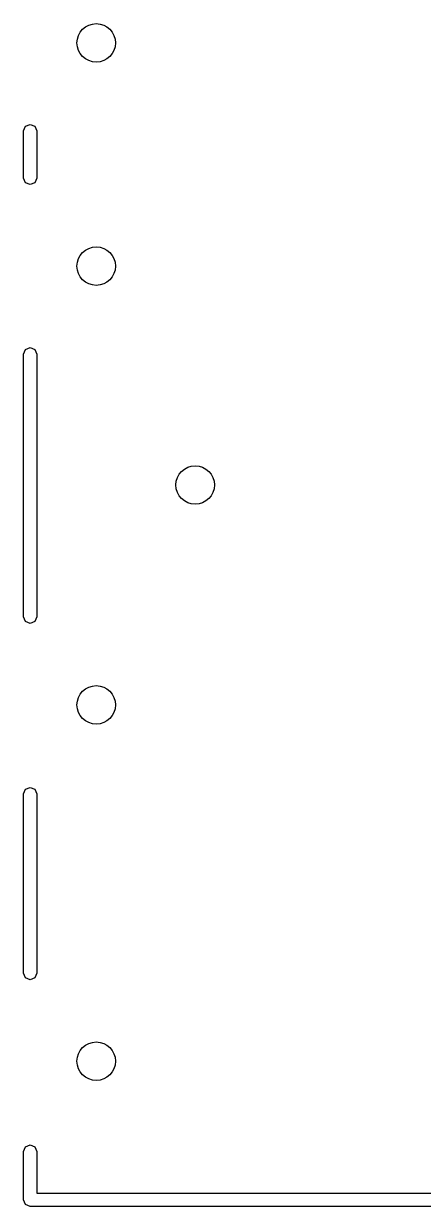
# Model space of a CAD drawing. Extents: x 0.05 to 3.95, y 0.04 to 3.84.
# Drawn here: x 1.8486 to 1.9917, y 2.7917 to 3.2152 of the extents above; entities that cross this region are included whole.
import ezdxf

# ---------------------------------------------------------------- set-up
doc = ezdxf.new("R2010")
doc.units = 0
doc.header["$MEASUREMENT"] = 0
doc.layers.add('BLACK', color=7, linetype='CONTINUOUS')

msp = doc.modelspace()

# ---------------------------------------------------------------- linework, layer by layer
at = {"layer": 'BLACK', "linetype": 'CONTINUOUS'}
for p, q in [((1.84862, 3.17673), (1.84931, 3.1784)), ((1.84862, 3.15988), (1.84862, 3.17673)), ((1.84931, 3.1784), (1.85098, 3.17909)), ((1.85098, 3.17909), (1.85265, 3.1784)), ((1.85265, 3.1784), (1.85335, 3.17673)), ((1.85335, 3.17673), (1.85335, 3.15988)), ((1.84931, 3.15821), (1.84862, 3.15988)), ((1.85335, 3.15988), (1.85265, 3.15821)), ((1.85098, 3.15752), (1.84931, 3.15821)), ((1.85265, 3.15821), (1.85098, 3.15752)), ((1.84862, 3.09681), (1.84931, 3.09848)), ((1.84862, 3.00276), (1.84862, 3.09681)), ((1.84931, 3.09848), (1.85098, 3.09917)), ((1.85098, 3.09917), (1.85265, 3.09848)), ((1.85265, 3.09848), (1.85335, 3.09681)), ((1.85335, 3.09681), (1.85335, 3.00276)), ((1.84931, 3.00109), (1.84862, 3.00276)), ((1.85335, 3.00276), (1.85265, 3.00109)), ((1.85098, 3.00039), (1.84931, 3.00109)), ((1.85265, 3.00109), (1.85098, 3.00039)), ((1.84862, 2.93937), (1.84931, 2.94104)), ((1.84862, 2.8752), (1.84862, 2.93937)), ((1.84931, 2.94104), (1.85098, 2.94173)), ((1.85098, 2.94173), (1.85265, 2.94104)), ((1.85265, 2.94104), (1.85335, 2.93937)), ((1.85335, 2.93937), (1.85335, 2.8752)), ((1.84931, 2.87353), (1.84862, 2.8752)), ((1.85335, 2.8752), (1.85265, 2.87353)), ((1.85098, 2.87283), (1.84931, 2.87353)), ((1.85265, 2.87353), (1.85098, 2.87283)), ((1.84862, 2.81142), (1.84931, 2.81309)), ((1.84931, 2.81309), (1.85098, 2.81378)), ((1.85098, 2.81378), (1.85265, 2.81309)), ((1.85265, 2.81309), (1.85335, 2.81142)), ((1.84862, 2.79409), (1.84862, 2.81142)), ((1.85335, 2.81142), (1.85335, 2.79646)), ((1.85335, 2.79646), (2.5372, 2.79646)), ((1.84931, 2.79242), (1.84862, 2.79409)), ((1.84862, 2.79409), (1.84862, 2.79409)), ((1.85098, 2.79173), (1.84931, 2.79242)), ((2.5372, 2.79173), (1.85098, 2.79173))]:
    msp.add_line(p, q, dxfattribs=at)
at = {"layer": 'BLACK'}
for centre in [(1.87461, 3.20827), (1.87461, 3.12835), (1.91004, 3.05), (1.87461, 2.97126), (1.87461, 2.8437)]:
    msp.add_circle(centre, 0.00689, dxfattribs=at)

doc.saveas('drawing.dxf')
